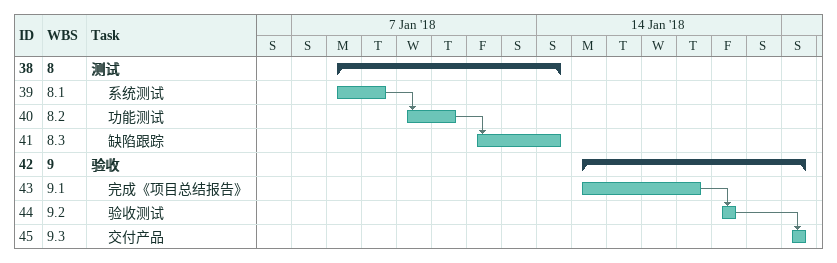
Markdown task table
| ID | WBS | Task | Start | Finish | Predecessors |
|---|---|---|---|---|---|
| 38 | 8 | **测试** | 2018-01-08 | 2018-01-14 |  |
| 39 | 8.1 | 系统测试 | 2018-01-08 | 2018-01-09 |  |
| 40 | 8.2 | 功能测试 | 2018-01-10 | 2018-01-11 | 39 |
| 41 | 8.3 | 缺陷跟踪 | 2018-01-12 | 2018-01-14 | 40 |
| 42 | 9 | **验收** | 2018-01-15 | 2018-01-21 |  |
| 43 | 9.1 | 完成《项目总结报告》 | 2018-01-15 | 2018-01-18 |  |
| 44 | 9.2 | 验收测试 | 2018-01-19 | 2018-01-19 | 43 |
| 45 | 9.3 | 交付产品 | 2018-01-21 | 2018-01-21 | 44 |
